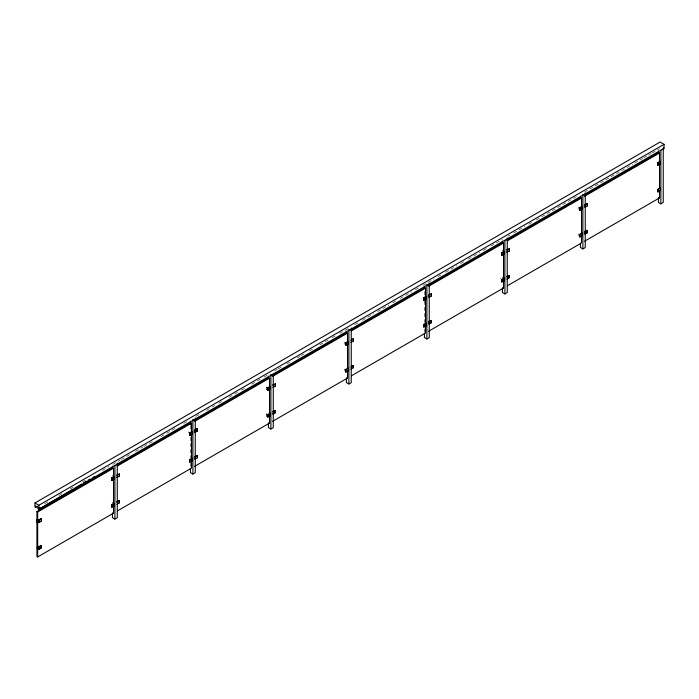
<?xml version="1.0" encoding="UTF-8"?>
<svg xmlns="http://www.w3.org/2000/svg" width="699" height="699" viewBox="0 0 699 699"><rect width="100%" height="100%" fill="white"/><g stroke="black" fill="none" stroke-linecap="round" stroke-linejoin="round"><path stroke-width="0.52" stroke-dasharray="3.5 2.62" d="M44.71 503.699L49.437 500.965M58.891 495.512L62.674 493.328M70.241 488.959L74.024 486.775M82.526 481.864L85.365 480.23M102.386 470.401L109 466.583M112.784 464.398L120.342 460.029M121.294 459.488L131.692 453.485M135.475 451.301L143.033 446.932M143.977 446.39L154.383 440.379M160.997 436.56L165.724 433.834M166.668 433.284L177.065 427.281M183.688 423.463L188.415 420.737M195.982 416.368L200.709 413.633M206.38 410.365L211.107 407.631M212.05 407.089L214.89 405.446M218.665 403.271L223.392 400.536M229.071 397.259L233.798 394.533M234.742 393.991L237.573 392.349M241.356 390.164L246.083 387.438M251.754 384.162L256.481 381.436M257.433 380.885L260.264 379.251M264.047 377.067L268.774 374.341M274.445 371.064L277.285 369.422M278.228 368.88L282.955 366.154M286.739 363.969L291.466 361.234M297.136 357.967L299.976 356.324M300.919 355.782L305.646 353.047M309.43 350.872L314.157 348.137M319.827 344.86L328.338 339.95M332.112 337.766L335.896 335.581M339.679 333.406L349.133 327.945M354.804 324.668L358.587 322.484M362.37 320.299L373.712 313.755M377.495 311.571L388.836 305.017M392.62 302.833L396.403 300.649M400.186 298.464L411.528 291.92M415.311 289.736L419.094 287.551M422.878 285.367L434.219 278.822M438.002 276.638L441.785 274.454M445.56 272.269L456.91 265.716M460.693 263.532L464.468 261.356M468.251 259.172L479.601 252.619M483.376 250.434L487.159 248.25M490.943 246.065L502.284 239.521M507.963 236.245L509.851 235.152M513.634 232.968L524.975 226.424M528.759 224.239L532.542 222.055M536.325 219.87L577.916 195.851M584.539 192.033L632.752 164.195M642.931 158.323L633.696 163.653L633.696 164.92M643.858 157.791L647.545 155.659M648.471 155.126L651.241 153.527M652.167 152.994L659.55 148.73M188.704 431.938L188.232 432.209L188.721 432.498M266.721 389.631L266.223 389.352L266.695 386.905M266.223 389.352L266.695 389.072M266.721 416.386L266.223 416.097L266.695 413.659M500.213 278.84L500.685 278.569M266.223 416.097L266.695 415.826M266.223 387.176L266.721 387.464M266.223 413.93L266.721 414.219M578.204 207.061L578.204 209.228M578.204 233.807L578.204 235.974M424.424 291.466L424.424 295.747M424.424 301.112L424.424 322.545M424.424 328.976L424.424 332.191M344.223 342.152L344.223 344.319M344.223 368.897L344.223 371.064M190.434 425.481L190.434 430.846M190.434 437.268L190.434 457.635M190.434 462.991L190.434 467.281"/><path stroke-width="1.05" d="M73.15 489.064L39.38 508.977L38.096 508.785L38.096 507.518L35.623 506.093L35.623 507.36L34.95 506.967L34.95 502.974L660.101 142.054L664.05 144.335L664.05 148.328L38.899 509.256L38.096 508.785L39.983 507.701M75.029 487.954L81.6 484.084M83.478 482.974L86.292 481.314M88.161 480.204L90.04 479.103M92.853 477.443L94.732 476.334M34.95 502.974L38.899 505.263L664.05 144.335M35.623 507.36L37.519 506.268M36.933 511.563L112.81 467.762L113.544 468.19L113.544 513.145L37.676 556.946L36.933 556.518L36.933 511.563L37.676 511.991L113.544 468.19M116.803 465.455L190.801 422.738L191.543 423.166L191.543 458.483M194.803 420.422L268.8 377.705L269.534 378.133L269.534 386.696L270.032 386.975M272.793 375.398L346.791 332.672L347.534 333.1L347.534 341.662L348.032 341.951M350.793 330.365L424.791 287.647L425.534 288.075L425.534 333.021L351.536 375.747M428.793 285.332L502.782 242.614L503.525 243.042L503.525 251.605L504.023 251.885M506.784 240.307L580.782 197.581L581.524 198.009L581.524 233.326M584.783 195.274L658.773 152.557L659.515 152.985L659.515 161.539L660.013 161.827M117.546 465.884L191.543 423.166M194.61 421.392L269.534 378.133M272.601 376.368L347.534 333.1M351.536 330.793L425.534 288.075M428.592 286.302L503.525 243.042M507.526 240.736L581.524 198.009M584.582 196.244L659.515 152.985M37.624 519.156L37.152 519.436L37.204 523.001L39.065 521.926M37.204 520.825L40.944 518.675L41.433 518.955L41.433 521.122L38.882 522.599L38.384 520.143L38.882 520.432L41.433 518.955M111.464 477.95L114.024 476.482L114.514 476.762L114.514 478.937L111.962 480.405L111.464 477.95L111.962 478.238L114.514 476.762M116.855 474.839L119.433 473.931L119.433 476.098L116.882 477.566M189.464 432.926L192.015 431.449L192.513 431.737L192.513 433.904L189.953 435.381L189.464 432.926L189.953 433.205L192.513 431.737M194.366 430.095L196.935 428.609L197.424 428.898L197.424 431.065L194.872 432.541L194.872 430.374L197.424 428.898M267.455 387.893L270.015 386.416L270.504 386.704L270.504 388.871L267.953 390.348L267.455 387.893L267.953 388.181L270.504 386.704M272.846 384.782L275.423 383.865L275.423 386.031L272.872 387.508M345.455 342.859L348.006 341.392L348.504 341.671L348.504 343.838L345.953 345.315L345.455 342.859L345.953 343.148L348.504 341.671M351.536 339.347L353.414 338.832L353.414 341.007L350.863 342.475M423.454 297.835L426.006 296.359L426.495 296.647L426.495 298.814L423.944 300.282L423.454 297.835L423.944 298.115L426.495 296.647M428.837 294.725L431.414 293.807L431.414 295.974L428.863 297.451L428.863 295.275L431.414 293.807M501.445 252.802L503.996 251.325L504.495 251.614L504.495 253.781L501.943 255.257L501.445 252.802L501.943 253.09L504.495 251.614M506.836 249.692L509.405 248.774L509.405 250.941L506.854 252.418M579.445 207.769L581.996 206.301L582.485 206.581L582.485 208.748L579.934 210.224L579.445 207.769L579.934 208.057L582.485 206.581M584.827 204.658L587.405 203.741L587.405 205.917L584.853 207.385L584.853 205.218L587.405 203.741M657.436 162.745L659.987 161.268L660.485 161.556L660.485 163.723L657.934 165.191L657.436 162.745L657.934 163.024L660.485 161.556M116.882 475.399L119.433 473.931M272.872 385.341L275.423 383.865M350.863 340.308L353.414 338.832M506.854 250.251L509.405 248.774M37.152 521.603L37.624 521.332M111.464 480.126L111.936 479.846M112.635 479.453L114.514 478.937M116.855 477.015L119.433 476.098M189.464 435.093L192.015 433.616L192.513 433.904M194.366 432.262L196.935 430.776L197.424 431.065M267.455 390.059L267.935 389.789M423.454 300.002L425.307 298.927M501.445 254.969L503.996 253.492L504.495 253.781M506.836 251.858L509.405 250.941M579.445 209.936L581.996 208.468L582.485 208.748M657.436 164.912L657.908 164.641M658.607 164.239L660.485 163.723M37.624 545.91L37.152 548.348L37.624 548.077M38.384 546.898L40.944 545.421L41.433 545.709L41.433 547.876L38.882 549.353L38.384 546.898L38.882 547.177L41.433 545.709M111.464 504.704L114.024 503.228L114.514 503.516L114.514 505.683L111.962 507.159L111.464 504.704L111.962 504.993L114.514 503.516M116.855 501.594L119.433 500.676L119.433 502.843L116.882 504.32M189.464 459.671L192.015 458.203L192.513 458.483L192.513 460.65L189.953 462.126L189.464 459.671L189.953 459.959L192.513 458.483M194.855 456.561L197.424 455.643L197.424 457.819L194.872 459.287L194.872 457.12L197.424 455.643M267.455 414.647L270.015 413.17L270.504 413.45L270.504 415.625L267.953 417.093L267.455 414.647L267.953 414.926L270.504 413.45M272.846 411.528L275.423 410.619L275.423 412.786L272.872 414.254M345.455 369.614L348.006 368.137L348.504 368.425L348.504 370.592L345.953 372.069L345.455 369.614L345.953 369.893L348.504 368.425M351.536 366.101L353.414 365.586L353.414 367.753L350.863 369.229M423.454 324.581L426.006 323.104L426.495 323.392L426.495 325.559L423.944 327.036L423.454 324.581L423.944 324.869L426.495 323.392M428.837 321.47L431.414 320.553L431.414 322.72L428.863 324.196L428.863 322.029L431.414 320.553M501.445 279.548L503.996 278.08L504.495 278.359L504.495 280.535L501.943 282.003L501.445 279.548L501.943 279.836L504.495 278.359M506.836 276.437L509.405 275.528L509.405 277.695L506.854 279.163M579.445 234.523L581.996 233.047L582.485 233.335L582.485 235.502L579.934 236.978L579.445 234.523L579.934 234.803L582.485 233.335M584.827 231.413L587.405 230.495L587.405 232.662L584.853 234.139L584.853 231.972L587.405 230.495M657.436 189.49L659.987 188.014L660.485 188.302L660.485 190.469L657.934 191.945L657.436 189.49L657.934 189.779L660.485 188.302M116.882 502.153L119.433 500.676M272.872 412.087L275.423 410.619M350.863 367.062L353.414 365.586M506.854 276.996L509.405 275.528M38.384 549.064L40.944 547.588L41.433 547.876M111.464 506.871L111.936 506.6M189.464 461.838L189.936 461.567M267.455 416.814L269.316 415.739M272.846 413.703L274.235 412.899M345.455 371.781L345.926 371.51M423.454 326.748L426.006 325.28L426.495 325.559M428.837 323.637L431.414 322.72M501.445 281.723L501.917 281.444M502.607 281.05L504.495 280.535M507.526 278.211L509.405 277.695M579.445 236.69L579.917 236.419M584.827 233.58L587.405 232.662M657.436 191.657L659.297 190.582M117.546 510.838L191.543 468.112L191.543 460.624M194.61 466.347L269.534 423.087L269.534 388.836M272.601 421.314L347.534 378.054L347.534 370.566M428.592 331.256L503.525 287.997L503.525 253.746M507.526 285.681L581.524 242.964L581.524 235.476M584.582 241.199L659.515 197.931L659.515 190.443M112.443 513.381L112.443 517.671L114.907 519.095L117.275 517.732L117.275 463.079M190.434 468.347L190.434 472.638L192.907 474.062L195.266 472.699L195.266 418.046M268.433 423.323L268.433 427.605L270.897 429.029L273.265 427.666L273.265 374.087M346.424 378.29L346.424 382.571L348.897 384.004L351.256 382.641L351.256 327.98M424.424 333.257L424.424 337.547L426.888 338.971L429.256 337.608L429.256 282.955M502.415 288.233L502.415 292.514L504.888 293.938L507.247 292.575L507.247 237.922M580.415 243.2L580.415 247.481L582.887 248.914L585.246 247.551L585.246 192.889M658.406 198.167L658.406 202.457L660.878 203.881L663.246 202.518L663.246 147.865L664.05 148.328M658.773 197.502L659.515 197.931M587.405 205.917L586.907 203.461M581.524 206.572L582.014 206.852M582.485 235.502L581.996 233.047M502.764 250.618L503.254 250.897M502.764 277.363L503.254 277.652M502.782 287.569L503.525 287.997M430.916 295.686L431.414 295.974M425.534 296.629L426.023 296.918M426.006 298.525L426.495 298.814M352.925 340.719L353.414 341.007M348.006 343.558L348.504 343.838M352.925 367.464L353.414 367.753M348.006 370.304L348.504 370.592M346.791 377.626L347.534 378.054M274.925 385.752L275.423 386.031M270.015 388.592L270.504 388.871M274.925 412.497L275.423 412.786M270.015 415.337L270.504 415.625M268.8 422.659L269.534 423.087M191.543 431.72L192.042 432.008M197.424 457.819L196.935 455.364M192.513 460.65L192.015 458.203M112.784 475.766L113.282 476.054M113.544 476.753L114.042 477.041M118.935 502.564L119.433 502.843M112.784 502.52L113.282 502.799M112.81 512.716L113.544 513.145M41.433 521.122L40.944 518.675M660.878 150.302L660.878 203.881M659.515 163.68L659.515 188.302M658.406 151.019L658.406 153.16M657.934 163.024L657.934 165.191M657.934 189.779L657.934 191.945M586.907 230.207L586.907 232.374M582.887 194.261L582.887 248.914M581.996 206.301L581.996 208.468M580.415 196.043L580.415 198.193M579.934 208.057L579.934 210.224M579.934 234.803L579.934 236.978M504.888 240.36L504.888 293.938M502.415 241.076L502.415 243.217M501.943 253.09L501.943 255.257M501.943 279.836L501.943 282.003M426.888 284.318L426.888 338.971M424.424 286.109L424.424 288.25M423.944 298.115L423.944 300.282M423.944 324.869L423.944 327.036M348.897 329.351L348.897 384.004M347.534 343.803L347.534 368.425M346.424 331.134L346.424 333.283M345.953 343.148L345.953 345.315M345.953 369.893L345.953 372.069M270.897 374.376L270.897 429.029M268.433 376.167L268.433 378.308M267.953 388.181L267.953 390.348M267.953 414.926L267.953 417.093M196.935 428.609L196.935 430.776M192.907 419.409L192.907 474.062M192.015 431.449L192.015 433.616M190.434 421.2L190.434 424.415M189.953 433.205L189.953 435.381M189.953 459.959L189.953 462.126M114.907 465.508L114.907 519.095M112.443 466.224L112.443 468.374M111.962 478.238L111.962 480.405M111.962 504.993L111.962 507.159M40.944 545.421L40.944 547.588M38.899 505.263L38.899 509.256M38.882 520.432L38.882 522.599M38.882 547.177L38.882 549.353M37.676 511.991L37.676 556.946"/></g></svg>
